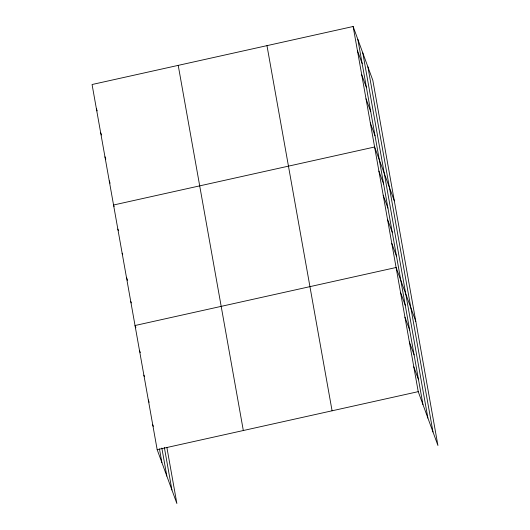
<?xml version="1.0" encoding="UTF-8"?>
<svg xmlns="http://www.w3.org/2000/svg" width="530" height="530" viewBox="0 0 530 530"><rect width="100%" height="100%" fill="white"/><g stroke="black" fill="none" stroke-linecap="round" stroke-linejoin="round"><path stroke-width="0.79" d="M353.126 26.5L418.23 391.65L437.932 445.485L372.828 80.335L353.126 26.5L92.068 84.515L157.172 449.665L176.874 503.5L166.877 447.433M157.172 449.665L418.23 391.65M357.425 50.602L362.149 63.507M361.718 74.697L366.442 87.609M366.018 98.799L370.742 111.704M370.311 122.9L375.035 135.806M394.313 200.837L374.611 147.002L113.552 205.011L114.109 206.528M378.91 171.097L383.634 184.009M383.203 195.199L387.927 208.105M387.503 219.301L392.226 232.206M391.796 243.402L396.519 256.308M415.798 321.339L396.095 267.498L135.037 325.513L135.872 327.792M400.521 292.328L405.245 305.234M404.947 317.159L409.67 330.064M409.379 341.989L414.096 354.895M413.804 366.82L418.528 379.725M96.367 108.61L97.202 110.889M100.66 132.712L101.495 134.991M104.96 156.814L105.795 159.093M109.253 180.909L110.088 183.188M117.852 229.112L118.402 230.63M122.145 253.214L122.702 254.731M126.445 277.309L127.558 280.35M130.738 301.411L131.294 302.928M139.463 350.343L140.298 352.622M143.888 375.174L144.445 376.691M148.32 400.004L149.149 402.277M152.746 424.835L153.303 426.352M367.886 66.833L432.99 431.983M362.792 52.914L427.895 418.064M357.849 39.405L422.953 404.556M266.974 45.646L332.078 410.796M178.219 65.369L243.323 430.519M164.36 447.539L171.932 489.992M161.842 448.042L166.837 476.079M159.47 448.956L161.895 462.571"/></g></svg>
